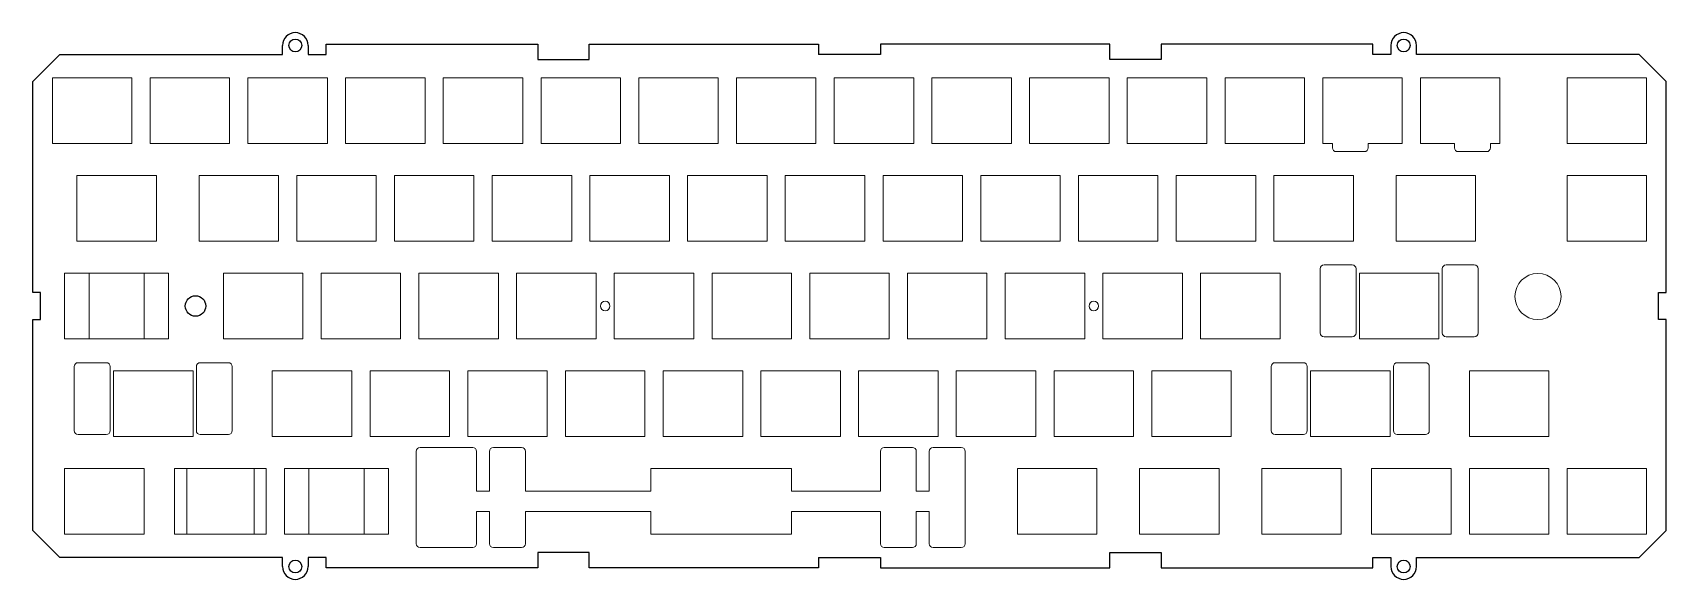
# Model space of a CAD drawing. Header units: millimetres. Extents: x 27 to 345, y -129 to -23.
import ezdxf

# ---------------------------------------------------------------- set-up
doc = ezdxf.new("R2010")
doc.units = ezdxf.units.MM
doc.header["$MEASUREMENT"] = 0

msp = doc.modelspace()

# ---------------------------------------------------------------- linework, layer by layer
for p, q in [((75.2, -27.15), (75.2, -25.4)), ((80.2, -25.4), (80.2, -27.15)), ((83.7, -27.15), (83.7, -25.15)), ((83.7, -25.15), (125, -25.15)), ((125, -25.15), (125, -28.15)), ((135, -28.15), (135, -25.15)), ((135, -25.15), (179.7, -25.15)), ((179.7, -25.15), (179.7, -27.15)), ((236.475, -25.15), (191.775, -25.15)), ((191.775, -25.15), (191.775, -27.15)), ((236.475, -28.15), (236.475, -25.15)), ((287.775, -25.15), (246.475, -25.15)), ((246.475, -25.15), (246.475, -28.15)), ((287.775, -27.15), (287.775, -25.15)), ((291.275, -25.4), (291.275, -27.15)), ((296.275, -27.15), (296.275, -25.4)), ((26.5, -32.45), (31.8, -27.15)), ((31.8, -27.15), (75.2, -27.15)), ((80.2, -27.15), (83.7, -27.15)), ((125, -28.15), (135, -28.15)), ((191.775, -27.15), (179.7, -27.15)), ((246.475, -28.15), (236.475, -28.15)), ((291.275, -27.15), (287.775, -27.15)), ((339.675, -27.15), (296.275, -27.15)), ((344.975, -32.45), (339.675, -27.15)), ((26.5, -73.6), (26.5, -32.45)), ((344.975, -73.6), (344.975, -32.45)), ((28, -73.6), (26.5, -73.6)), ((28, -78.8), (28, -73.6)), ((343.475, -78.8), (343.475, -73.6)), ((343.475, -73.6), (344.975, -73.6)), ((26.5, -119.95), (26.5, -78.8)), ((26.5, -78.8), (28, -78.8)), ((344.975, -78.8), (343.475, -78.8)), ((344.975, -119.95), (344.975, -78.8)), ((31.8, -125.25), (26.5, -119.95)), ((339.675, -125.25), (344.975, -119.95)), ((75.2, -125.25), (31.8, -125.25)), ((75.2, -127), (75.2, -125.25)), ((83.7, -125.25), (80.2, -125.25)), ((80.2, -125.25), (80.2, -127)), ((83.7, -127.25), (83.7, -125.25)), ((125, -127.25), (83.7, -127.25)), ((135, -124.25), (125, -124.25)), ((125, -124.25), (125, -127.25)), ((135, -127.25), (135, -124.25)), ((179.7, -127.25), (135, -127.25)), ((179.7, -125.25), (191.775, -125.25)), ((179.7, -125.25), (179.7, -127.25)), ((191.775, -125.25), (191.775, -127.25)), ((191.775, -127.25), (236.475, -127.25)), ((236.475, -127.25), (236.475, -124.25)), ((236.475, -124.25), (246.475, -124.25)), ((246.475, -124.25), (246.475, -127.25)), ((246.475, -127.25), (287.775, -127.25)), ((287.775, -127.25), (287.775, -125.25)), ((287.775, -125.25), (291.275, -125.25)), ((291.275, -125.25), (291.275, -127)), ((296.275, -127), (296.275, -125.25)), ((296.275, -125.25), (339.675, -125.25))]:
    msp.add_line(p, q)
at = {"lineweight": 0}
for points in [[(45.85, -31.7), (30.35, -31.7), (30.35, -44.5), (45.85, -44.5)], [(64.9, -31.7), (49.4, -31.7), (49.4, -44.5), (64.9, -44.5)], [(83.95, -44.5), (83.95, -31.7), (68.45, -31.7), (68.45, -44.5)], [(103, -44.5), (103, -31.7), (87.5, -31.7), (87.5, -44.5)], [(122.05, -44.5), (122.05, -31.7), (106.55, -31.7), (106.55, -44.5)], [(141.1, -44.5), (141.1, -31.7), (125.6, -31.7), (125.6, -44.5)], [(160.15, -44.5), (160.15, -31.7), (144.65, -31.7), (144.65, -44.5)], [(179.2, -44.5), (179.2, -31.7), (163.7, -31.7), (163.7, -44.5)], [(198.25, -44.5), (198.25, -31.7), (182.75, -31.7), (182.75, -44.5)], [(217.3, -44.5), (217.3, -31.7), (201.8, -31.7), (201.8, -44.5)], [(236.35, -44.5), (236.35, -31.7), (220.85, -31.7), (220.85, -44.5)], [(255.4, -44.5), (255.4, -31.7), (239.9, -31.7), (239.9, -44.5)], [(274.45, -44.5), (274.45, -31.7), (258.95, -31.7), (258.95, -44.5)], [(341.125, -31.7), (325.625, -31.7), (325.625, -44.5), (341.125, -44.5)], [(50.6125, -50.75), (35.1125, -50.75), (35.1125, -63.55), (50.6125, -63.55)], [(74.425, -50.75), (58.925, -50.75), (58.925, -63.55), (74.425, -63.55)], [(93.475, -63.55), (93.475, -50.75), (77.975, -50.75), (77.975, -63.55)], [(112.525, -63.55), (112.525, -50.75), (97.025, -50.75), (97.025, -63.55)], [(131.575, -63.55), (131.575, -50.75), (116.075, -50.75), (116.075, -63.55)], [(150.625, -63.55), (150.625, -50.75), (135.125, -50.75), (135.125, -63.55)], [(169.675, -63.55), (169.675, -50.75), (154.175, -50.75), (154.175, -63.55)], [(188.725, -63.55), (188.725, -50.75), (173.225, -50.75), (173.225, -63.55)], [(207.775, -63.55), (207.775, -50.75), (192.275, -50.75), (192.275, -63.55)], [(226.825, -63.55), (226.825, -50.75), (211.325, -50.75), (211.325, -63.55)], [(245.875, -63.55), (245.875, -50.75), (230.375, -50.75), (230.375, -63.55)], [(264.925, -63.55), (264.925, -50.75), (249.425, -50.75), (249.425, -63.55)], [(283.975, -50.75), (268.475, -50.75), (268.475, -63.55), (283.975, -63.55)], [(307.7875, -50.75), (292.2875, -50.75), (292.2875, -63.55), (307.7875, -63.55)], [(341.125, -50.75), (325.625, -50.75), (325.625, -63.55), (341.125, -63.55)], [(48.23125, -69.8), (32.73125, -69.8), (32.73125, -82.6), (48.23125, -82.6)], [(52.99375, -69.8), (37.49375, -69.8), (37.49375, -82.6), (52.99375, -82.6)], [(79.1875, -69.8), (63.6875, -69.8), (63.6875, -82.6), (79.1875, -82.6)], [(98.2375, -82.6), (98.2375, -69.8), (82.7375, -69.8), (82.7375, -82.6)], [(117.2875, -82.6), (117.2875, -69.8), (101.7875, -69.8), (101.7875, -82.6)], [(136.3375, -82.6), (136.3375, -69.8), (120.8375, -69.8), (120.8375, -82.6)], [(155.3875, -82.6), (155.3875, -69.8), (139.8875, -69.8), (139.8875, -82.6)], [(174.4375, -82.6), (174.4375, -69.8), (158.9375, -69.8), (158.9375, -82.6)], [(193.4875, -82.6), (193.4875, -69.8), (177.9875, -69.8), (177.9875, -82.6)], [(212.5375, -82.6), (212.5375, -69.8), (197.0375, -69.8), (197.0375, -82.6)], [(231.5875, -82.6), (231.5875, -69.8), (216.0875, -69.8), (216.0875, -82.6)], [(250.6375, -82.6), (250.6375, -69.8), (235.1375, -69.8), (235.1375, -82.6)], [(269.6875, -69.8), (254.1875, -69.8), (254.1875, -82.6), (269.6875, -82.6)], [(300.64375, -69.8), (285.14375, -69.8), (285.14375, -82.6), (300.64375, -82.6)], [(57.75625, -88.85), (42.25625, -88.85), (42.25625, -101.65), (57.75625, -101.65)], [(88.7125, -88.85), (73.2125, -88.85), (73.2125, -101.65), (88.7125, -101.65)], [(107.7625, -101.65), (107.7625, -88.85), (92.2625, -88.85), (92.2625, -101.65)], [(126.8125, -101.65), (126.8125, -88.85), (111.3125, -88.85), (111.3125, -101.65)], [(145.8625, -101.65), (145.8625, -88.85), (130.3625, -88.85), (130.3625, -101.65)], [(164.9125, -101.65), (164.9125, -88.85), (149.4125, -88.85), (149.4125, -101.65)], [(183.9625, -101.65), (183.9625, -88.85), (168.4625, -88.85), (168.4625, -101.65)], [(203.0125, -101.65), (203.0125, -88.85), (187.5125, -88.85), (187.5125, -101.65)], [(222.0625, -101.65), (222.0625, -88.85), (206.5625, -88.85), (206.5625, -101.65)], [(241.1125, -101.65), (241.1125, -88.85), (225.6125, -88.85), (225.6125, -101.65)], [(260.1625, -88.85), (244.6625, -88.85), (244.6625, -101.65), (260.1625, -101.65)], [(291.11875, -88.85), (275.61875, -88.85), (275.61875, -101.65), (291.11875, -101.65)], [(322.075, -88.85), (306.575, -88.85), (306.575, -101.65), (322.075, -101.65)], [(48.23125, -107.9), (32.73125, -107.9), (32.73125, -120.7), (48.23125, -120.7)], [(69.6625, -107.9), (54.1625, -107.9), (54.1625, -120.7), (69.6625, -120.7)], [(72.04375, -107.9), (56.54375, -107.9), (56.54375, -120.7), (72.04375, -120.7)], [(91.09375, -107.9), (75.59375, -107.9), (75.59375, -120.7), (91.09375, -120.7)], [(95.85625, -107.9), (80.35625, -107.9), (80.35625, -120.7), (95.85625, -120.7)], [(218.46875, -107.9), (233.96875, -107.9), (233.96875, -120.7), (218.46875, -120.7)], [(257.78125, -107.9), (242.28125, -107.9), (242.28125, -120.7), (257.78125, -120.7)], [(281.59375, -107.9), (266.09375, -107.9), (266.09375, -120.7), (281.59375, -120.7)], [(303.025, -107.9), (287.525, -107.9), (287.525, -120.7), (303.025, -120.7)], [(322.075, -107.9), (306.575, -107.9), (306.575, -120.7), (322.075, -120.7)], [(341.125, -107.9), (325.625, -107.9), (325.625, -120.7), (341.125, -120.7)]]:
    msp.add_lwpolyline(points, close=True, dxfattribs=at)
for points in [[(286.125, -46.1), (280.625, -46.1, -0.414213562), (279.875, -45.35), (279.875, -44.5), (278, -44.5), (278, -31.7), (293.5, -31.7), (293.5, -44.5), (286.875, -44.5), (286.875, -45.35, -0.414213562)], [(309.925, -46.1), (304.425, -46.1, -0.414213562), (303.675, -45.35), (303.675, -44.5), (297.05, -44.5), (297.05, -31.7), (312.55, -31.7), (312.55, -44.5), (310.675, -44.5), (310.675, -45.35, -0.414213562)], [(284.49375, -81.45), (284.49375, -68.95, 0.414213562), (283.74375, -68.2), (278.24375, -68.2, 0.414213562), (277.49375, -68.95), (277.49375, -81.45, 0.414213562), (278.24375, -82.2), (283.74375, -82.2, 0.414213562)], [(302.04375, -82.2), (307.54375, -82.2, 0.414213562), (308.29375, -81.45), (308.29375, -68.95, 0.414213562), (307.54375, -68.2), (302.04375, -68.2, 0.414213562), (301.29375, -68.95), (301.29375, -81.45, 0.414213562)], [(35.35625, -101.25), (40.85625, -101.25, 0.414213562), (41.60625, -100.5), (41.60625, -88, 0.414213562), (40.85625, -87.25), (35.35625, -87.25, 0.414213562), (34.60625, -88), (34.60625, -100.5, 0.414213562)], [(58.40625, -100.5, 0.414213562), (59.15625, -101.25), (64.65625, -101.25, 0.414213562), (65.40625, -100.5), (65.40625, -88, 0.414213562), (64.65625, -87.25), (59.15625, -87.25, 0.414213562), (58.40625, -88)], [(274.21875, -87.25), (268.71875, -87.25, 0.414213562), (267.96875, -88), (267.96875, -100.5, 0.414213562), (268.71875, -101.25), (274.21875, -101.25, 0.414213562), (274.96875, -100.5), (274.96875, -88, 0.414213562)], [(298.76875, -100.5), (298.76875, -88, 0.414213562), (298.01875, -87.25), (292.51875, -87.25, 0.414213562), (291.76875, -88), (291.76875, -100.5, 0.414213562), (292.51875, -101.25), (298.01875, -101.25, 0.414213562)], [(122.5625, -116.3), (122.5625, -122.55, -0.414213562), (121.8125, -123.3), (116.3125, -123.3, -0.414213562), (115.5625, -122.55), (115.5625, -116.3), (113.0375, -116.3), (113.0375, -122.55, -0.414213562), (112.2875, -123.3), (102.025, -123.3, -0.414213562), (101.275, -122.55), (101.275, -104.55, -0.414213562), (102.025, -103.8), (112.2875, -103.8, -0.414213562), (113.0375, -104.55), (113.0375, -112.3), (115.5625, -112.3), (115.5625, -104.55, -0.414213562), (116.3125, -103.8), (121.8125, -103.8, -0.414213562), (122.5625, -104.55), (122.5625, -112.3), (147.03125, -112.3), (147.03125, -107.9), (174.4375, -107.9), (174.4375, -112.3), (191.7625, -112.3), (191.7625, -104.55, -0.414213562), (192.5125, -103.8), (198.0125, -103.8, -0.414213562), (198.7625, -104.55), (198.7625, -112.3), (201.2875, -112.3), (201.2875, -104.55, -0.414213562), (202.0375, -103.8), (207.5375, -103.8, -0.414213562), (208.2875, -104.55), (208.2875, -122.55, -0.414213562), (207.5375, -123.3), (202.0375, -123.3, -0.414213562), (201.2875, -122.55), (201.2875, -116.3), (198.7625, -116.3), (198.7625, -122.55, -0.414213562), (198.0125, -123.3), (192.5125, -123.3, -0.414213562), (191.7625, -122.55), (191.7625, -116.3), (174.4375, -116.3), (174.4375, -120.7), (147.03125, -120.7), (147.03125, -116.3)]]:
    msp.add_lwpolyline(points, format="xyb", close=True, dxfattribs=at)
for centre, radius in [((77.7, -25.4), 1.25), ((293.775, -25.4), 1.25), ((58.25, -76.2), 2), ((77.7, -127), 1.25), ((293.775, -127), 1.25)]:
    msp.add_circle(centre, radius)
for centre, radius in [((319.95, -74.35), 4.5), ((138.1125, -76.2), 0.925), ((233.3625, -76.2), 0.925)]:
    msp.add_circle(centre, radius, dxfattribs=at)
for centre, start, end in [((77.7, -25.4), 0, 180), ((293.775, -25.4), 0, 180), ((77.7, -127), 180, 0), ((293.775, -127), 180, 0)]:
    msp.add_arc(centre, 2.5, start, end)

doc.saveas('drawing.dxf')
